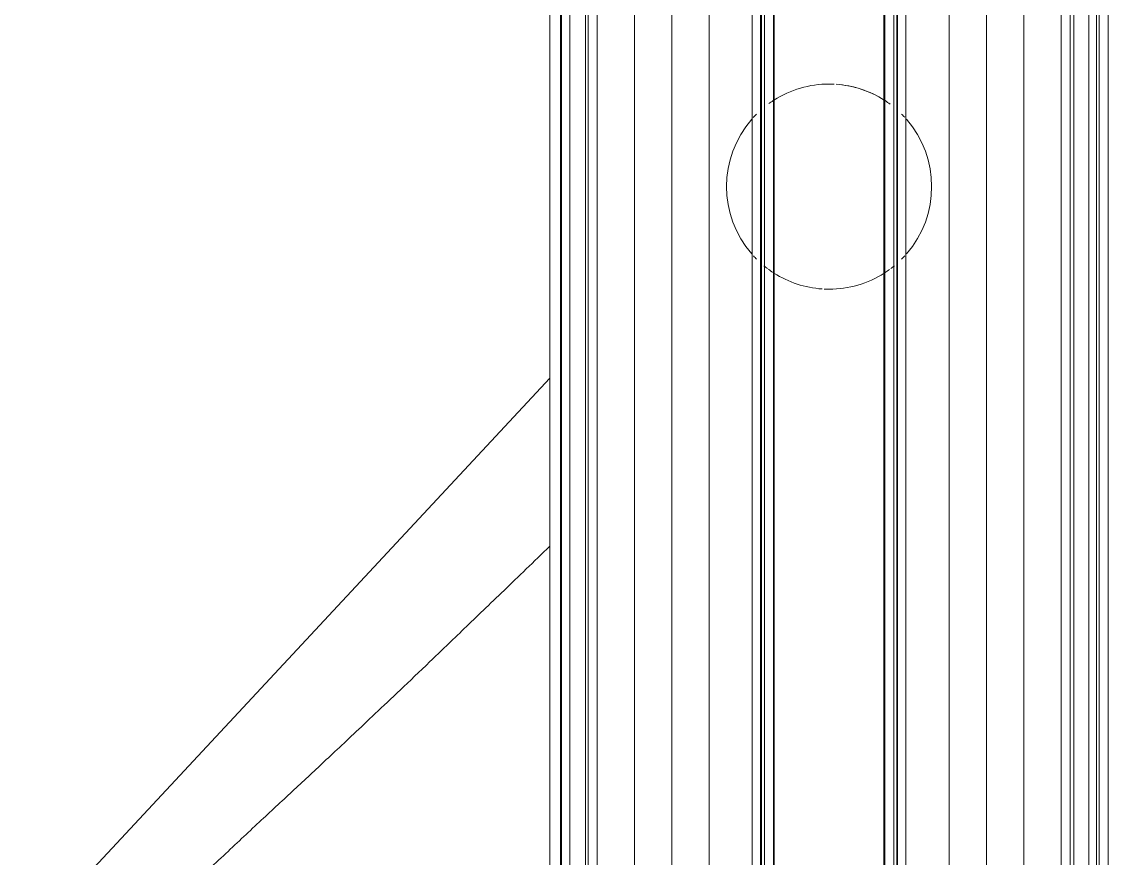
# Model space of a CAD drawing. Header units: inches. Extents: x -1180 to 2011, y -268 to 2143.
# Drawn here: x -1133.35 to -1118.79, y 2008.28 to 2019.49 of the extents above; entities that cross this region are included whole.
import ezdxf

# ---------------------------------------------------------------- set-up
doc = ezdxf.new("R2010")
doc.units = ezdxf.units.IN
doc.header["$MEASUREMENT"] = 0
doc.layers.add('I-FURN', color=30, linetype='Continuous', lineweight=9)

# ---------------------------------------------------------------- blocks, each defined once
blk = doc.blocks.new('HermanMiller_Exclave_EXSB_SmallBoards - Eco Board Writeable Pkg 4-5326758-6TH FLOOR POWER _ SIGNAL')
at = {"layer": 'I-FURN'}
for p, q in [((26.259, -1.358), (5.153, -1.358)), ((26.259, -1.358), (5.153, -1.358)), ((5.153, -1.358), (26.259, -1.358)), ((5.024, -1.858), (26.388, -1.858)), ((26.388, -1.858), (5.024, -1.858)), ((5.024, -1.858), (26.388, -1.858))]:
    blk.add_line(p, q, dxfattribs=at)
blk = doc.blocks.new('HermanMiller_Exclave_EXSB_SmallBoards - Eco Board Writeable Pkg 4-V26-6TH FLOOR POWER _ SIGNAL')
at = {"layer": 'I-FURN'}
for p, q in [((26.259, -1.358), (5.153, -1.358)), ((26.259, -1.358), (5.153, -1.358)), ((5.153, -1.358), (26.259, -1.358)), ((1.335, -1.858), (30.179, -1.858)), ((30.179, -1.858), (1.335, -1.858)), ((1.335, -1.858), (30.179, -1.858))]:
    blk.add_line(p, q, dxfattribs=at)
blk = doc.blocks.new('HermanMiller_Exclave_EXSB_SmallBoards - White Board Pkg 1-5326753-6TH FLOOR POWER _ SIGNAL')
at = {"layer": 'I-FURN'}
for p, q in [((26.259, -1.358), (5.153, -1.358)), ((26.259, -1.358), (5.153, -1.358)), ((5.153, -1.358), (26.259, -1.358)), ((1.335, -1.858), (30.179, -1.858)), ((30.179, -1.858), (1.335, -1.858)), ((1.335, -1.858), (30.179, -1.858))]:
    blk.add_line(p, q, dxfattribs=at)
blk = doc.blocks.new('HermanMiller_Exclave_EXSB_SmallBoards - White Board Pkg 1-V27-6TH FLOOR POWER _ SIGNAL')
at = {"layer": 'I-FURN'}
for p, q in [((26.259, -1.358), (5.153, -1.358)), ((26.259, -1.358), (5.153, -1.358)), ((5.153, -1.358), (26.259, -1.358)), ((5.024, -1.858), (26.388, -1.858)), ((26.388, -1.858), (5.024, -1.858)), ((5.024, -1.858), (26.388, -1.858))]:
    blk.add_line(p, q, dxfattribs=at)
blk = doc.blocks.new('HermanMiller_Exclave_EXSC_SmallMobileCartMagneticWhiteboard - Mobile Cart-5326770-6TH FLOOR POWER _ SIGNAL')
at = {"layer": 'I-FURN'}
for p, q in [((-2.568, 3.74), (-10.158, 10.817)), ((14.422, 3.74), (-14.422, 3.74)), ((-14.422, 3.74), (-4.815, 3.74)), ((-14.422, 3.74), (-4.815, 3.74)), ((-4.815, 3.74), (-2.568, 3.74)), ((-4.815, 3.74), (-2.568, 3.74)), ((-4.815, 3.74), (-2.568, 3.74)), ((-2.568, 3.74), (2.568, 3.74)), ((-2.568, 3.74), (2.568, 3.74)), ((-14.422, 3.6), (14.422, 3.6)), ((-14.422, 3.584), (14.422, 3.584)), ((-14.422, 3.584), (14.422, 3.584)), ((-14.422, 3.474), (14.422, 3.474)), ((-14.422, 3.264), (14.422, 3.264)), ((-14.422, 3.23), (14.422, 3.23)), ((-8.995, 3.23), (14.422, 3.23)), ((15.174, 1.029), (-15.174, 1.029)), ((-14.422, 1.029), (14.422, 1.029)), ((10.792, 1.029), (-10.689, 1.029)), ((-10.89, 0.907), (10.993, 0.907)), ((10.965, 0.918), (-10.863, 0.918)), ((-10.863, 0.918), (10.965, 0.918)), ((-15.164, 0.867), (15.164, 0.867)), ((15.154, 0.745), (-15.154, 0.745)), ((-11.67, 0.734), (11.719, 0.734)), ((11.719, 0.734), (-11.67, 0.734)), ((11.692, 0.745), (-11.589, 0.745)), ((-11.589, 0.745), (11.692, 0.745)), ((15.168, -0.867), (-15.168, -0.867)), ((-15.16, -0.745), (15.16, -0.745)), ((11.67, -0.734), (-11.762, -0.734)), ((-11.762, -0.734), (11.67, -0.734)), ((-11.689, -0.745), (11.586, -0.745)), ((11.586, -0.745), (-11.689, -0.745)), ((10.889, -0.907), (-10.992, -0.907)), ((-10.965, -0.918), (10.863, -0.918)), ((10.863, -0.918), (-10.965, -0.918)), ((-15.174, -1.029), (15.174, -1.029)), ((14.422, -1.029), (-14.422, -1.029)), ((-10.791, -1.029), (10.689, -1.029)), ((14.422, -3.23), (-14.422, -3.23)), ((-14.422, -3.279), (14.422, -3.279)), ((14.422, -3.23), (-8.995, -3.23)), ((-14.422, -3.479), (14.422, -3.479)), ((-14.422, -3.584), (14.422, -3.584)), ((-14.422, -3.584), (14.422, -3.584)), ((-14.422, -3.617), (14.422, -3.617)), ((-14.422, -3.74), (14.422, -3.74)), ((-14.422, -3.74), (-4.815, -3.74)), ((-14.422, -3.74), (-4.815, -3.74)), ((-4.815, -3.74), (-2.568, -3.74)), ((-4.815, -3.74), (-2.568, -3.74)), ((-2.568, -3.74), (2.568, -3.74)), ((-2.568, -3.74), (2.568, -3.74))]:
    blk.add_line(p, q, dxfattribs=at)
for start, end in [(48.9574, 131.0426), (48.9574, 131.0426), (140.5163, 143.007), (140.5163, 143.007), (132.5213, 135), (132.5213, 135), (45, 47.6482), (45, 47.6482), (147.4953, 176.1128), (147.4953, 176.1128), (143.5019, 146.95), (143.5019, 146.95), (33.05, 36.0319), (33.05, 36.0319), (360, 32.5047), (0, 32.5047), (177.2122, 180), (177.2122, 180), (180, 212.5093), (180, 212.5093), (327.4907, 356.0954), (330, 356.0954), (357.1899, 360), (357.1899, 360), (327.4907, 330), (213.0722, 216.0547), (213.0722, 216.0547), (216.9955, 219.5059), (216.9955, 219.5059), (323.4794, 326.9278), (323.4794, 326.9278), (225, 227.6772), (225, 227.6772), (312.4922, 315), (312.4922, 315), (228.9862, 311.0138), (228.9862, 311.0138)]:
    blk.add_arc((0, 0), 1.374, start, end, dxfattribs=at)
blk.add_open_spline([(-10.834, 10.141), (-10.834, 10.137), (-10.82, 10.114), (-10.749, 10.031), (-10.638, 9.905), (-10.484, 9.737), (-10.288, 9.526), (-10.061, 9.284), (-9.813, 9.02), (-9.555, 8.746), (-9.296, 8.471), (-8.967, 8.121), (-8.589, 7.717), (-8.243, 7.346), (-7.978, 7.061), (-7.781, 6.849), (-7.572, 6.625), (-7.338, 6.375), (-7.067, 6.088), (-6.748, 5.752), (-6.373, 5.359), (-5.933, 4.9), (-5.422, 4.369), (-5.026, 3.959), (-4.815, 3.74)], degree=3, knots=[0, 0, 0, 0, 0.041667, 0.083333, 0.125, 0.166667, 0.208333, 0.25, 0.291667, 0.333333, 0.375, 0.416667, 0.5, 0.583333, 0.625, 0.666667, 0.708333, 0.75, 0.791667, 0.833333, 0.875, 0.916667, 0.958333, 1, 1, 1, 1], dxfattribs=at)

msp = doc.modelspace()

# ---------------------------------------------------------------- block references
at = {"layer": 'I-FURN'}
for name, p, rotation in [('HermanMiller_Exclave_EXSB_SmallBoards - Eco Board Writeable Pkg 4-V26-6TH FLOOR POWER _ SIGNAL', (-1123.784, 2033.035), 269.9999999999999), ('HermanMiller_Exclave_EXSB_SmallBoards - Eco Board Writeable Pkg 4-5326758-6TH FLOOR POWER _ SIGNAL', (-1122.784, 2033.035), 269.9999999999999), ('HermanMiller_Exclave_EXSC_SmallMobileCartMagneticWhiteboard - Mobile Cart-5326770-6TH FLOOR POWER _ SIGNAL', (-1122.534, 2017.278), 89.99999999999997), ('HermanMiller_Exclave_EXSB_SmallBoards - White Board Pkg 1-V27-6TH FLOOR POWER _ SIGNAL', (-1122.284, 2001.52), 89.99999999999997), ('HermanMiller_Exclave_EXSB_SmallBoards - White Board Pkg 1-5326753-6TH FLOOR POWER _ SIGNAL', (-1121.284, 2001.52), 89.99999999999997)]:
    msp.add_blockref(name, p, dxfattribs=dict(at, rotation=rotation))

doc.saveas('drawing.dxf')
